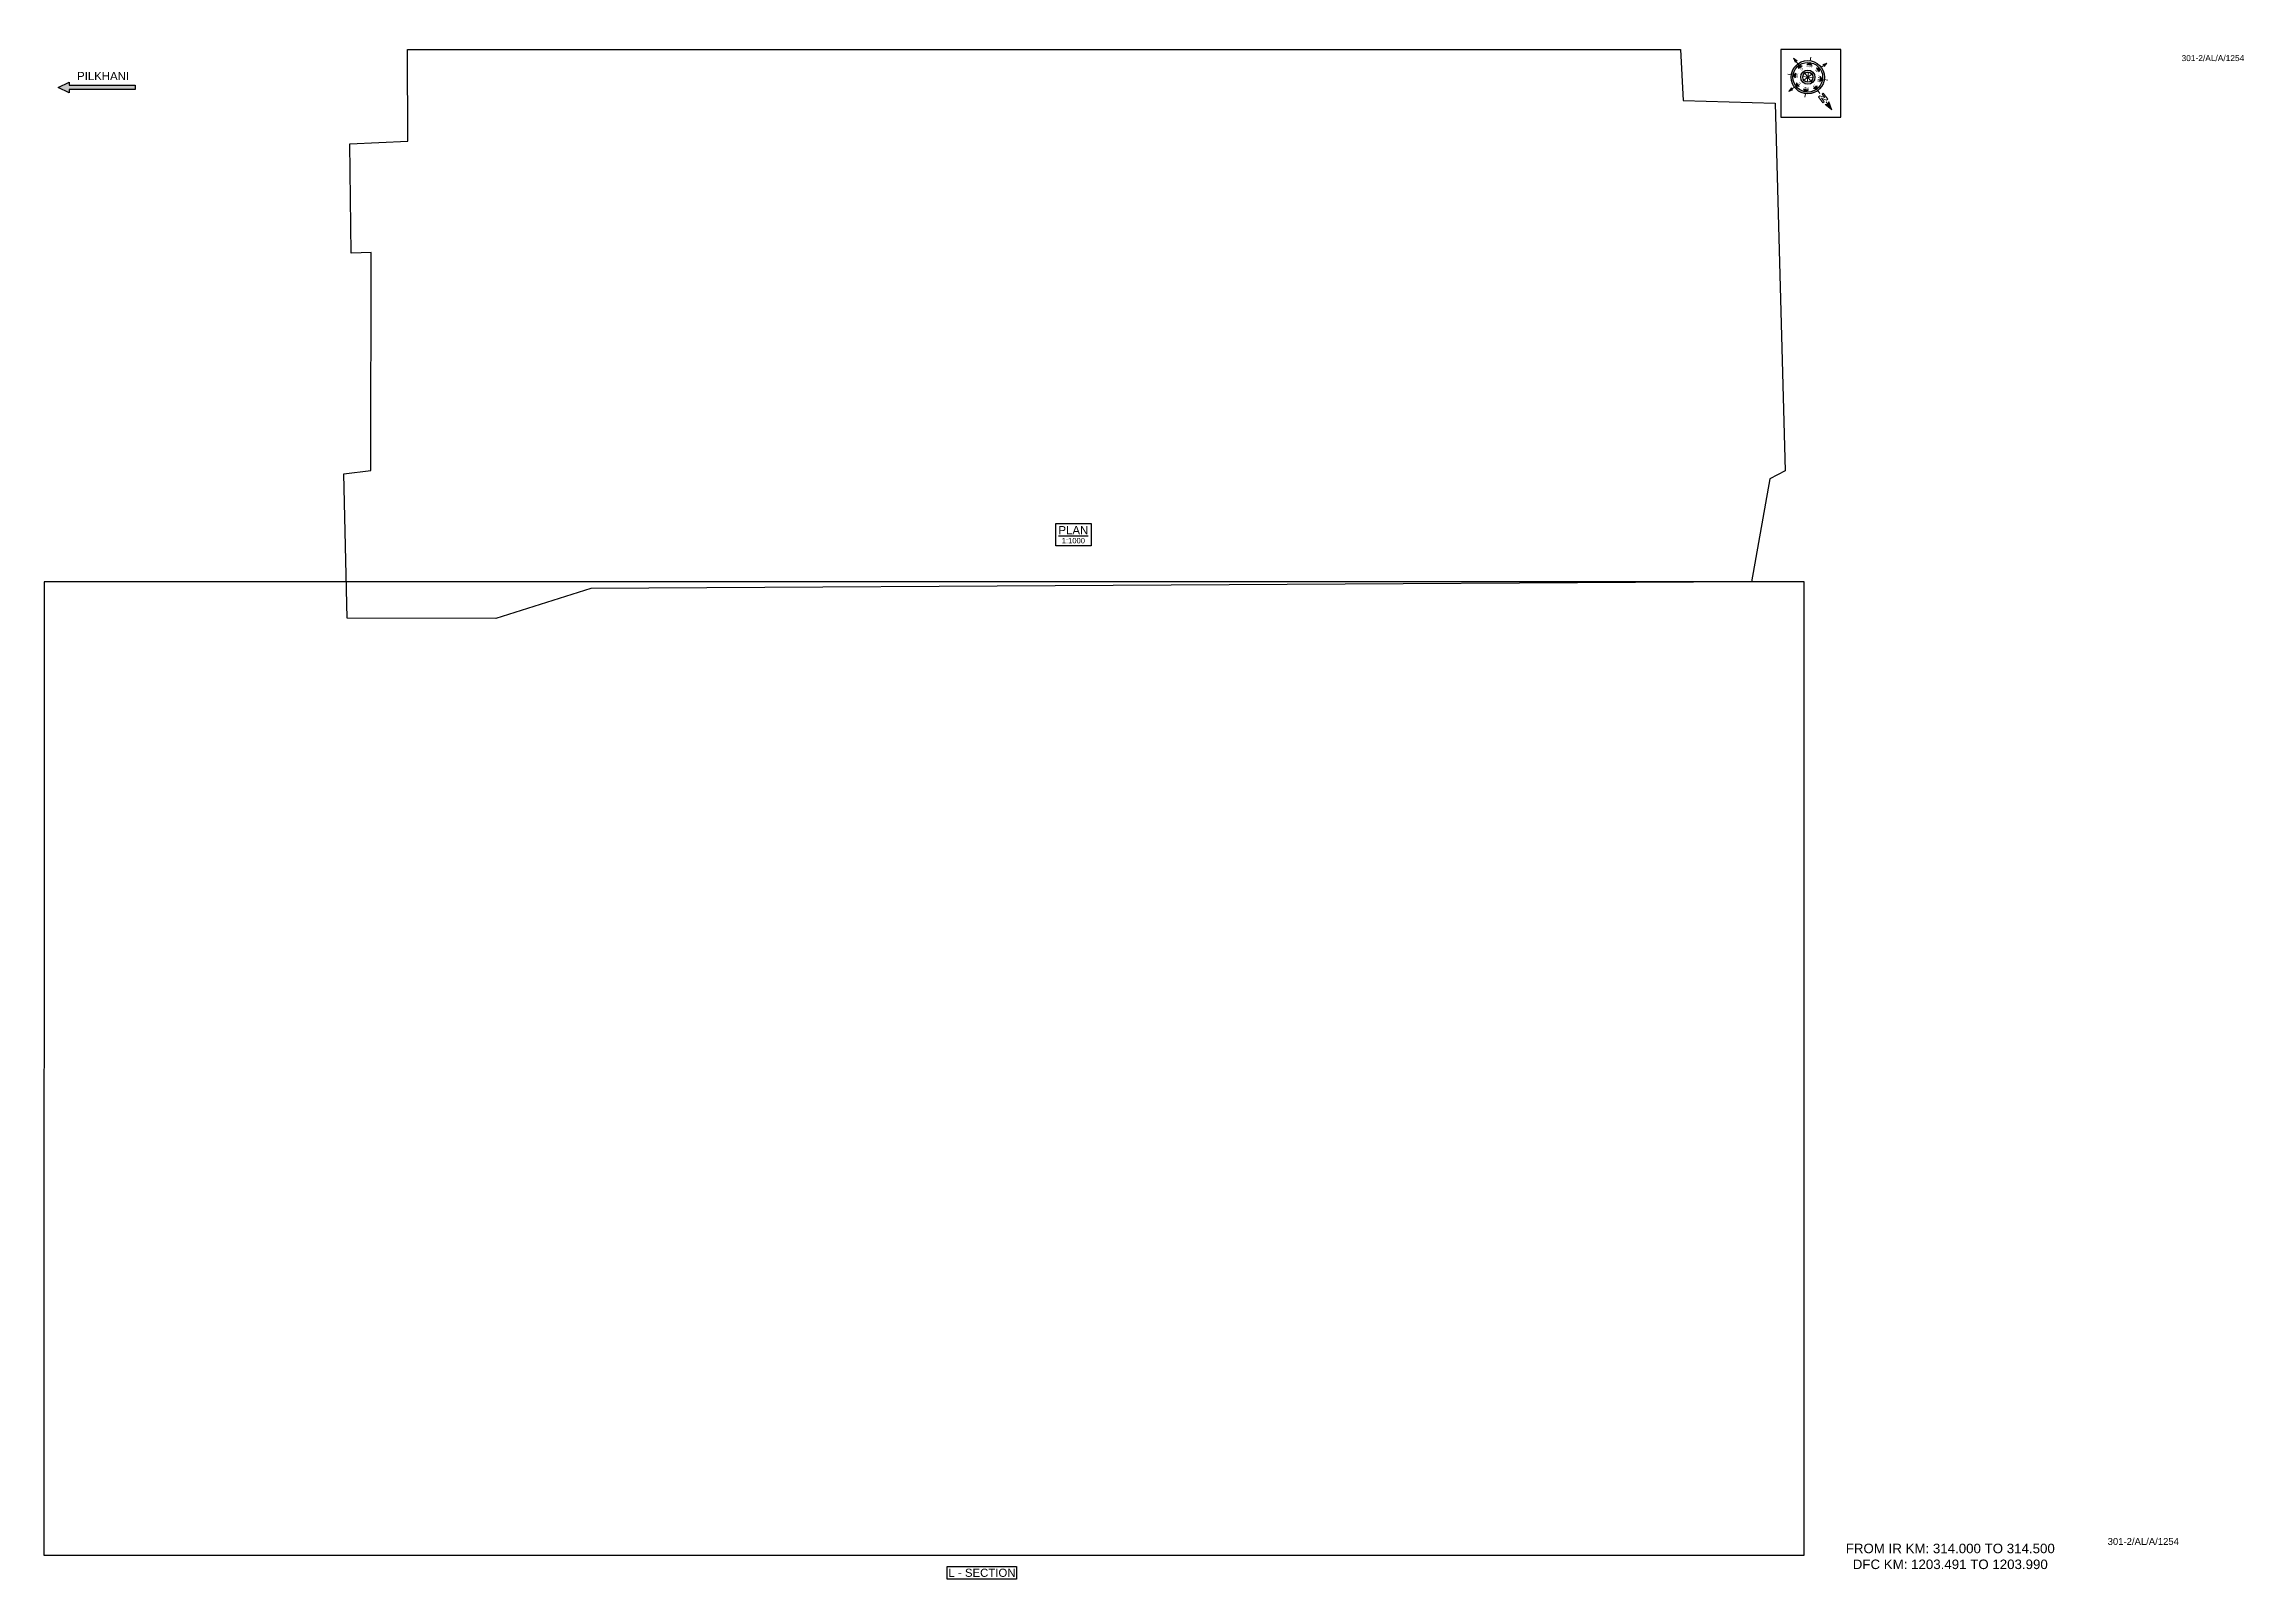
# Paper-space layout '1254' of a CAD drawing. Header units: metres. Extents: x 15 to 824, y 16 to 581.
import ezdxf
from ezdxf.enums import TextEntityAlignment as Align

# ---------------------------------------------------------------- set-up
doc = ezdxf.new("R2010")
doc.units = ezdxf.units.M
doc.header["$MEASUREMENT"] = 0
doc.layers.get('Defpoints').update_dxf_attribs({"color": 5})
doc.layers.add('DIRECTION', color=7, linetype='Continuous')
doc.layers.add('title', color=7, linetype='Continuous')
doc.styles.get("Standard").update_dxf_attribs({"font": 'arial.ttf'})
doc.styles.add('Style-Arial', font='arial.ttf')

# ---------------------------------------------------------------- blocks, each defined once
blk = doc.blocks.new('N')
for points in [[(0, 8.41), (-0.49, 6.68), (0, 6.93)], [(0.49, 6.68), (0, 6.93), (0, 8.41)], [(-4.93, 0), (-4.07, 0.25), (-4.19, 0)], [(-4.07, -0.25), (-4.19, 0), (-4.93, 0)], [(-3.08, 0), (-2.59, 0.49), (-2.59, -0.49)], [(-2.18, 2.18), (-1.48, 2.18), (-2.18, 1.48)], [(0, 3.08), (0.49, 2.59), (-0.49, 2.59)], [(2.18, 2.18), (2.18, 1.48), (1.48, 2.18)], [(3.08, 0), (2.59, -0.49), (2.59, 0.49)], [(4.07, 0.25), (4.19, 0), (4.93, 0)], [(4.93, 0), (4.07, -0.25), (4.19, 0)], [(-2.18, -2.18), (-2.18, -1.48), (-1.48, -2.18)], [(0, -3.08), (-0.49, -2.59), (0.49, -2.59)], [(0, -4.93), (-0.25, -4.07), (0, -4.19)], [(0.25, -4.07), (0, -4.19), (0, -4.93)], [(2.18, -2.18), (1.48, -2.18), (2.18, -1.48)]]:
    blk.add_hatch(color=7).paths.add_polyline_path(points, flags=0)
h = blk.add_hatch(color=7)
h.paths.add_polyline_path([(0, -3.08), (0, -3.46, 1), (0, 3.46), (0, 3.08, -1)])
h.paths.add_polyline_path([(0, 1.05), (0, 1.48, 1), (0, -1.48), (0, -1.05, -1)])
at = {"color": 7, "linetype": 'ByBlock', "lineweight": 13}
for p, q in [((-0.61, 4.57), (-0.61, 6.12)), ((-0.61, 6.12), (-0.3, 6.12)), ((-0.3, 6.12), (0.32, 5.19)), ((0.32, 4.57), (-0.3, 5.5)), ((-0.3, 5.5), (-0.3, 4.57)), ((0.32, 5.19), (0.32, 6.12)), ((0.32, 6.12), (0.64, 6.12)), ((0.64, 6.12), (0.64, 4.57))]:
    blk.add_line(p, q, dxfattribs=at)
at = {"color": 7, "lineweight": 13}
for p, q in [((0, 6.41), (0, 7.28)), ((-3.46, 0), (-4.19, 0)), ((-2.45, 2.45), (-2.97, 2.97)), ((1.05, 0), (-1.05, 0)), ((-1.05, 0), (1.05, 0)), ((-0.74, 0.74), (0.74, -0.74)), ((0.74, 0.74), (-0.74, -0.74)), ((0.74, -0.74), (-0.74, 0.74)), ((-0.74, -0.74), (0.74, 0.74)), ((0, 3.46), (0, 4.19)), ((0, 3.46), (0, 3.08)), ((0, 1.05), (0, 1.48)), ((0, 1.05), (0, -1.05)), ((0, -1.05), (0, 1.05)), ((2.45, 2.45), (2.97, 2.97)), ((3.46, 0), (4.19, 0)), ((-2.45, -2.45), (-2.97, -2.97)), ((0, -1.05), (0, -1.48)), ((0, -3.46), (0, -3.08)), ((0, -3.46), (0, -4.19)), ((2.45, -2.45), (2.97, -2.97))]:
    blk.add_line(p, q, dxfattribs=at)
for points in [[(0, 8.41), (-0.49, 6.68), (0, 6.93), (0, 6.93)], [(0.49, 6.68), (0, 6.93), (0, 8.41), (0, 8.41)], [(-4.93, 0), (-4.07, 0.25), (-4.19, 0), (-4.19, 0)], [(-4.07, -0.25), (-4.19, 0), (-4.93, 0), (-4.93, 0)], [(-3.08, 0), (-2.59, 0.49), (-2.59, -0.49), (-2.59, -0.49)], [(-2.18, 2.18), (-1.48, 2.18), (-2.18, 1.48), (-2.18, 1.48)], [(0, 3.08), (0.49, 2.59), (-0.49, 2.59), (-0.49, 2.59)], [(2.18, 2.18), (2.18, 1.48), (1.48, 2.18), (1.48, 2.18)], [(3.08, 0), (2.59, -0.49), (2.59, 0.49), (2.59, 0.49)], [(4.07, 0.25), (4.19, 0), (4.93, 0), (4.93, 0)], [(4.93, 0), (4.07, -0.25), (4.19, 0), (4.19, 0)], [(-2.18, -2.18), (-2.18, -1.48), (-1.48, -2.18), (-1.48, -2.18)], [(0, -3.08), (-0.49, -2.59), (0.49, -2.59), (0.49, -2.59)], [(0, -4.93), (-0.25, -4.07), (0, -4.19), (0, -4.19)], [(0.25, -4.07), (0, -4.19), (0, -4.93), (0, -4.93)], [(2.18, -2.18), (1.48, -2.18), (2.18, -1.48), (2.18, -1.48)]]:
    blk.add_lwpolyline(points, close=True, dxfattribs=at)
at = {"color": 7, "linetype": 'ByBlock', "lineweight": 13}
for points in [[(-0.3, 4.57), (-0.61, 4.57)], [(0.32, 4.57), (0.64, 4.57)]]:
    blk.add_lwpolyline(points, dxfattribs=at)
at = {"color": 7}
for radius in [3.46, 3.08, 1.48, 1.05]:
    blk.add_circle((0, 0), radius, dxfattribs=at)
for s, rotation, p in [('W', 90, (-2.1, 0)), ('NW', 45, (-1.48, 1.48)), ('NE', 315, (1.48, 1.48)), ('E', 270, (1.97, 0)), ('SW', 135, (-1.48, -1.48)), ('SE', 225, (1.48, -1.48))]:
    blk.add_text(s, height=0.6, rotation=rotation, dxfattribs=at).set_placement(p, align=Align.CENTER)
for s, p in [('N', (0, 2.1)), ('S', (0, -2.47))]:
    blk.add_text(s, height=0.6, dxfattribs=at).set_placement(p, align=Align.CENTER)
blk = doc.blocks.new('*U3')
h = blk.add_hatch(color=256)
h.dxf.hatch_style = 1
h.paths.add_polyline_path([(-22.65, 0.8), (-22.65, 2), (-26.65, 0), (-22.65, -2), (-22.65, -0.8), (1.65, -0.8), (1.65, 0.8)])
blk.add_lwpolyline([(1.65, 0.8), (1.65, -0.8), (-22.65, -0.8), (-22.65, -2), (-26.65, 0), (-22.65, 2), (-22.65, 0.8)], close=True)

psp = doc.layouts.new('1254')

# ---------------------------------------------------------------- linework, layer by layer
psp.add_lwpolyline([(347.29, 16.2), (347.29, 20.8), (372.82, 20.8), (372.82, 16.2)], close=True)
at = {"layer": 'Defpoints'}
psp.add_lwpolyline([(14.99, 25), (662.58, 25), (662.6, 383.09), (15.01, 383.09)], close=True, dxfattribs=at)
at = {"layer": 'title', "color": 7, "linetype": 'Continuous', "lineweight": -3}
psp.add_lwpolyline([(387.29, 404.6), (400.18, 404.6), (400.18, 396.45), (387.29, 396.45)], close=True, dxfattribs=at)

# ---------------------------------------------------------------- block references
at = {"layer": 'DIRECTION'}
psp.add_blockref('*U3', (46.89, 565.06), dxfattribs=at)

# ---------------------------------------------------------------- texts
at = {"style": 'Style-Arial'}
for height, p in [(2.2, (801.38, 574.76)), (2.5, (774.19, 28.76))]:
    psp.add_text('301-2/AL/A/1254', height=height, dxfattribs=at).set_placement(p)
at = {"insert": (674.16, 29.19), "char_height": 3.5, "attachment_point": 1, "style": 'Style-Arial'}
psp.add_mtext_dynamic_manual_height_columns('\\pxqc;FROM IR KM: 314.000 TO 314.500 {\\C1;DFC KM: 1203.491 TO 1203.990 }', width=84.2726, gutter_width=17.5, heights=[0], dxfattribs=at)
at = {"layer": 'DIRECTION', "linetype": 'Continuous'}
psp.add_text('PILKHANI', height=3, dxfattribs=at).set_placement((27.18, 567.78))
at = {"layer": 'title', "color": 7, "linetype": 'Continuous', "lineweight": -3, "style": 'Style-Arial'}
for s, height, p in [('%%UPLAN', 3, (393.68, 402.16)), ('1:1000', 2, (393.68, 398.3))]:
    psp.add_text(s, height=height, dxfattribs=at).set_placement(p, align=Align.MIDDLE)
at = {"layer": 'title', "style": 'Style-Arial'}
psp.add_text('L - SECTION', height=3, rotation=0.00006, dxfattribs=at).set_placement((360.07, 18.5), align=Align.MIDDLE_CENTER)

# ---------------------------------------------------------------- viewports
at = {"layer": 'Defpoints'}
vp = psp.add_viewport(center=(338.79, 204.04), size=(647.6, 358.09), view_center_point=(32198.29, -12058.56), view_height=358.09, status=3, dxfattribs=at)
vp.dxf.flags = 0x10000  # cut along an outline
vp.dxf.clipping_boundary_handle = psp.add_lwpolyline([(14.99, 25), (662.58, 25), (662.6, 383.09), (15.01, 383.09)], format="xyb", close=True, dxfattribs={"invisible": 1}).dxf.handle

# ---------------------------------------------------------------- wipeouts: each hides what was drawn before it
psp.add_wipeout([(653.96, 579), (676, 579), (676, 554.19), (653.96, 554.19)])

# ---------------------------------------------------------------- next in the draw order: linework, layer by layer
psp.add_lwpolyline([(676, 579), (653.96, 579), (653.96, 554.19), (676, 554.19)], close=True)
psp.add_lwpolyline([(148.86, 545.25), (148.77, 579.01), (617.09, 579), (618.06, 560.3), (651.9, 559.29), (655.6, 424.02), (649.93, 421.1), (643.12, 383.09), (216.13, 380.75), (181.23, 369.6), (126.57, 369.79), (125.31, 422.84), (135.24, 424.16), (135.35, 504.33), (128, 504.12), (127.54, 544.27)], close=True, dxfattribs=at)

# ---------------------------------------------------------------- next in the draw order: block references
at = {"xscale": 1.771541522973351, "yscale": 1.771541522973351, "zscale": 1.771541522973351, "rotation": 216.5675582561224}
psp.add_blockref('N', (663.88, 568.84), dxfattribs=at)

# ---------------------------------------------------------------- next in the draw order: viewports
at = {"layer": 'Defpoints', "view_twist_angle": 213.36501631}
vp = psp.add_viewport(center=(390.45, 474.31), size=(530.28, 209.4104), view_center_point=(1334495.22, -3178079.55), view_height=209.4105, dxfattribs=at)
vp.dxf.flags = 0x10000  # cut along an outline
vp.dxf.clipping_boundary_handle = psp.add_lwpolyline([(148.86, 545.25), (148.77, 579.01), (617.09, 579), (618.06, 560.3), (651.9, 559.29), (655.6, 424.02), (649.93, 421.1), (643.12, 383.09), (216.13, 380.75), (181.23, 369.6), (126.57, 369.79), (125.31, 422.84), (135.24, 424.16), (135.35, 504.33), (128, 504.12), (127.54, 544.27)], format="xyb", close=True, dxfattribs={"invisible": 1}).dxf.handle

doc.saveas('drawing.dxf')
